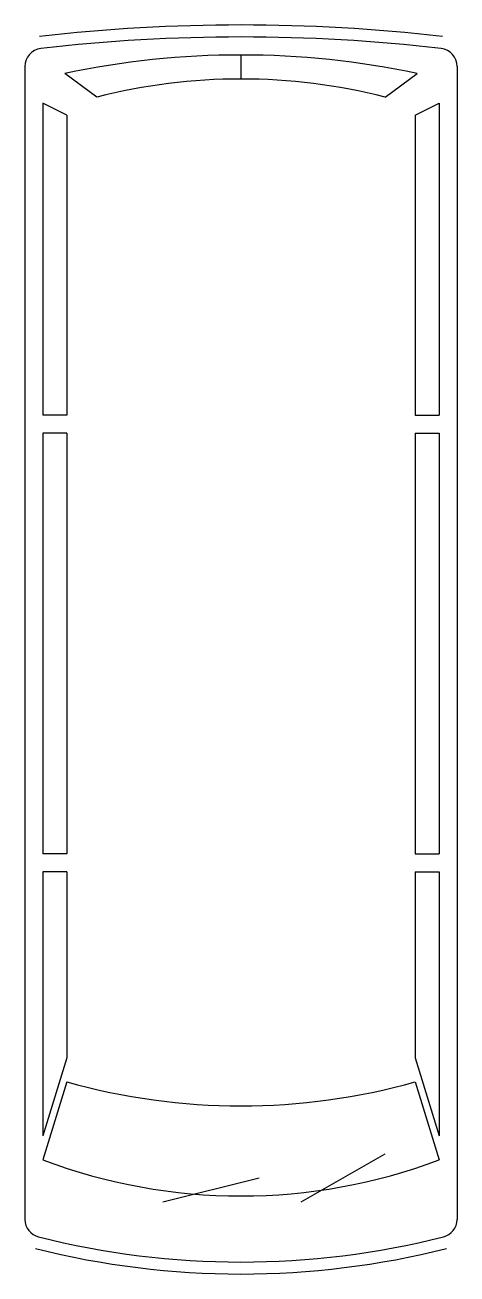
# Model space of a CAD drawing. Header units: metres. Extents: x -0.86 to 0.86, y 0 to 4.99.
import ezdxf

# ---------------------------------------------------------------- set-up
doc = ezdxf.new("R2010")
doc.units = ezdxf.units.M

msp = doc.modelspace()

# ---------------------------------------------------------------- linework, layer by layer
for p, q in [((0, 4.776), (0, 4.872)), ((-0.864, 4.8263), (-0.864, 0.2182)), ((-0.576, 4.704), (-0.704, 4.7983)), ((0.576, 4.704), (0.704, 4.7983)), ((0.864, 4.8263), (0.864, 0.2182)), ((-0.792, 4.68), (-0.792, 3.432)), ((-0.696, 4.632), (-0.792, 4.68)), ((0.696, 4.632), (0.792, 4.68)), ((0.792, 4.68), (0.792, 3.432)), ((-0.696, 4.632), (-0.696, 3.432)), ((0.696, 4.632), (0.696, 3.432)), ((-0.696, 3.432), (-0.792, 3.432)), ((0.696, 3.432), (0.792, 3.432)), ((-0.696, 3.36), (-0.792, 3.36)), ((-0.792, 3.36), (-0.792, 1.68)), ((-0.696, 3.36), (-0.696, 1.68)), ((0.696, 3.36), (0.792, 3.36)), ((0.696, 3.36), (0.696, 1.68)), ((0.792, 3.36), (0.792, 1.68)), ((-0.696, 1.68), (-0.792, 1.68)), ((0.696, 1.68), (0.792, 1.68)), ((-0.792, 1.608), (-0.792, 0.552)), ((-0.696, 1.608), (-0.792, 1.608)), ((-0.696, 1.608), (-0.696, 0.864)), ((0.696, 1.608), (0.792, 1.608)), ((0.696, 1.608), (0.696, 0.864)), ((0.792, 1.608), (0.792, 0.552)), ((-0.696, 0.864), (-0.792, 0.552)), ((0.696, 0.864), (0.792, 0.552)), ((-0.696, 0.768), (-0.792, 0.456)), ((0.696, 0.768), (0.792, 0.456)), ((0.24, 0.288), (0.576, 0.48)), ((-0.312, 0.288), (0.072, 0.384))]:
    msp.add_line(p, q)
for centre, radius, start, end in [((0, -2.016), 7.008, 83.39738, 96.60262), ((0, -2.016), 6.96, 83.39738, 96.60262), ((-0.792, 4.8263), 0.072, 96.6026, 180), ((0.792, 4.8263), 0.072, 0, 83.3974), ((0, 1.472), 3.4, 78.0504, 101.9496), ((0, 2.436), 2.34, 75.75, 104.25), ((0, 3.243), 2.571, 254.2934, 285.7066), ((0, 2.562), 2.25, 249.3903, 290.6097), ((-0.792, 0.2182), 0.072, 180, 255.8644), ((0.792, 0.2182), 0.072, 284.1356, 0), ((0, 3.363), 3.363, 255.8644, 284.1356), ((0, 3.363), 3.315, 255.8644, 284.1356)]:
    msp.add_arc(centre, radius, start, end)

doc.saveas('drawing.dxf')
